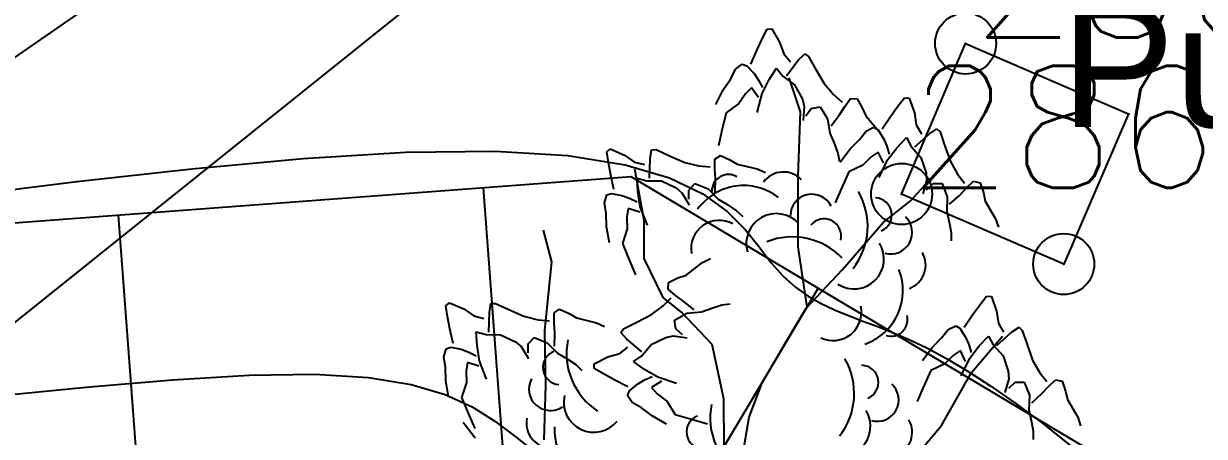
# Model space of a CAD drawing. Header units: millimetres. Extents: x 524954 to 526204, y 9523489 to 9524010.
# Drawn here: x 525925.24 to 525934.92, y 9523711.11 to 9523714.49 of the extents above; entities that cross this region are included whole.
import ezdxf

# ---------------------------------------------------------------- set-up
doc = ezdxf.new("R2010")
doc.units = ezdxf.units.MM
doc.header["$PDMODE"] = 32
doc.header["$PDSIZE"] = 0.5
doc.linetypes.add('ACAD_ISO12W100', pattern=[21, 12, -3, 0, -3, 0, -3])
doc.linetypes.add('CACHE2', pattern=[4.7625, 3.175, -1.5875])
for name, color, linetype in [('Arbre', 34, 'ACAD_ISO12W100'), ('Bati', 6, 'Continuous'), ('CN_02_00', 4, 'Continuous'), ('CN_05_00', 6, 'Continuous'), ('Haut_Talus', 30, 'Continuous'), ('PLUME_5', 6, 'Continuous'), ('PLUME_6', 2, 'Continuous'), ('Talus', 2, 'Continuous'), ('TopoAlt', 3, 'Continuous'), ('TOPOJIS', 7, 'Continuous'), ('Toponomie', 7, 'CACHE2')]:
    doc.layers.add(name, color=color, linetype=linetype)
doc.styles.add('Simplex 1.0', font='Simplex.shx', dxfattribs={"width": 0.99, "height": 1})
doc.styles.get("Standard").update_dxf_attribs({"font": 'arial.ttf'})

# ---------------------------------------------------------------- blocks, each defined once
blk = doc.blocks.new('TCPOINT M')
at = {"color": 0}
blk.add_point((0, 0), dxfattribs=at)
at = {"layer": 'TopoAlt', "style": 'Simplex 1.0', "width": 0.99}
blk.add_attdef('ALT', (0.15, 0.15), '', height=1, dxfattribs=at)
blk = doc.blocks.new('v088')
at = {"color": 3, "linetype": 'Continuous'}
for p, q in [((-0.0239, 12.3184), (0.0161, 12.3965)), ((0.0161, 12.3965), (0.0546, 12.3999)), ((0.0546, 12.3999), (0.1184, 12.2906)), ((-0.0686, 12.2238), (-0.0239, 12.3184)), ((-0.1179, 12.1126), (-0.0686, 12.2238)), ((0.1184, 12.2906), (0.1522, 12.1952)), ((0.1522, 12.1952), (0.2074, 12.1313)), ((0.2717, 12.1435), (0.3242, 12.1966)), ((0.3242, 12.1966), (0.3557, 12.1751)), ((-0.2428, 12.0693), (-0.1881, 12.111)), ((-0.1881, 12.111), (-0.1505, 12.0986)), ((-0.1505, 12.0986), (-0.0915, 12.0354)), ((0.1746, 12.0155), (0.2717, 12.1435)), ((0.3557, 12.1751), (0.415, 12.0689)), ((-0.2828, 11.9912), (-0.2428, 12.0693)), ((-0.0915, 12.0354), (-0.0536, 11.98)), ((0.0317, 11.9844), (0.0922, 12.0781)), ((0.0922, 12.0781), (0.1437, 12.0135)), ((0.1437, 12.0135), (0.2395, 11.9416)), ((0.415, 12.0689), (0.4841, 11.9528)), ((-0.344, 11.9013), (-0.2828, 11.9912)), ((-0.1123, 11.9179), (-0.1618, 11.8694)), ((-0.0542, 11.8389), (-0.1123, 11.9179)), ((-0.0536, 11.98), (-0.0225, 11.9193)), ((-0.0252, 11.8718), (0.0317, 11.9844)), ((0.2395, 11.9416), (0.3048, 11.8248)), ((0.4841, 11.9528), (0.5601, 11.8616)), ((-0.4033, 11.7804), (-0.344, 11.9013)), ((-0.1618, 11.8694), (-0.2169, 11.7884)), ((-0.066, 11.7153), (-0.0252, 11.8718)), ((0.3048, 11.8248), (0.32, 11.7651)), ((0.5601, 11.8616), (0.6304, 11.8005)), ((0.6527, 11.7656), (0.6994, 11.8293)), ((0.6994, 11.8293), (0.7544, 11.828)), ((0.7544, 11.828), (0.796, 11.7537)), ((1.0886, 11.7676), (1.1424, 11.8368)), ((1.1424, 11.8368), (1.1809, 11.833)), ((1.1809, 11.833), (1.2232, 11.7138)), ((-0.3202, 11.714), (-0.3572, 11.5582)), ((-0.2169, 11.7884), (-0.3202, 11.714)), ((0.32, 11.7651), (0.3106, 11.6498)), ((0.3344, 11.6895), (0.378, 11.7487)), ((0.378, 11.7487), (0.4498, 11.7623)), ((0.4498, 11.7623), (0.5114, 11.6644)), ((0.6075, 11.6944), (0.6527, 11.7656)), ((0.796, 11.7537), (0.824, 11.6885)), ((1.027, 11.683), (1.0886, 11.7676)), ((1.2232, 11.7138), (1.2386, 11.6137)), ((0.5114, 11.6644), (0.5299, 11.5465)), ((0.5418, 11.6075), (0.6075, 11.6944)), ((0.824, 11.6885), (0.9344, 11.5607)), ((0.9578, 11.583), (1.027, 11.683)), ((-0.3572, 11.5582), (-0.3824, 11.4437)), ((0.5299, 11.5465), (0.5653, 11.4632)), ((0.7732, 11.4945), (0.827, 11.5637)), ((0.827, 11.5637), (0.8886, 11.5945)), ((0.8886, 11.5945), (0.9232, 11.5753)), ((0.9232, 11.5753), (0.9693, 11.5022)), ((0.9344, 11.5607), (0.97, 11.497)), ((1.2271, 11.433), (1.3463, 11.5407)), ((1.2386, 11.6137), (1.2809, 11.5407)), ((1.3463, 11.5407), (1.4079, 11.583)), ((1.4079, 11.583), (1.4348, 11.556)), ((1.4348, 11.556), (1.4733, 11.4406)), ((0.5653, 11.4632), (0.5962, 11.3829)), ((0.6962, 11.4176), (0.7732, 11.4945)), ((0.9693, 11.5022), (0.9963, 11.4406)), ((0.9963, 11.4406), (1.0155, 11.3753)), ((1.004, 11.3291), (1.0809, 11.4291)), ((1.0809, 11.4291), (1.1578, 11.5099)), ((1.1578, 11.5099), (1.1963, 11.4368)), ((1.1963, 11.4368), (1.2771, 11.3483)), ((1.4733, 11.4406), (1.5194, 11.3137)), ((-1.2987, 11.3921), (-1.2695, 11.4174)), ((-1.2853, 11.3054), (-1.2987, 11.3921)), ((-1.2695, 11.4174), (-1.1537, 11.3664)), ((-1.1537, 11.3664), (-1.0704, 11.3089)), ((-0.9469, 11.1764), (-0.9434, 11.3371)), ((-0.9434, 11.3371), (-0.9319, 11.4109)), ((-0.9319, 11.4109), (-0.8938, 11.412)), ((-0.8938, 11.412), (-0.7835, 11.3608)), ((-0.7835, 11.3608), (-0.6595, 11.3072)), ((-0.4131, 11.2545), (-0.4126, 11.3334)), ((-0.4126, 11.3334), (-0.3673, 11.3647)), ((-0.3673, 11.3647), (-0.2901, 11.3288)), ((-0.2901, 11.3288), (-0.2291, 11.2925)), ((0.5962, 11.3829), (0.6091, 11.3149)), ((0.6155, 11.3099), (0.6962, 11.4176)), ((0.8693, 11.3522), (0.8001, 11.2829)), ((0.927, 11.3906), (0.8693, 11.3522)), ((0.9693, 11.3022), (0.927, 11.3906)), ((0.9347, 11.1829), (1.004, 11.3291)), ((1.2771, 11.3483), (1.3194, 11.2214)), ((-1.266, 11.2026), (-1.2853, 11.3054)), ((-1.0704, 11.3089), (-0.9882, 11.2895)), ((-0.6595, 11.3072), (-0.5444, 11.2779)), ((-0.5444, 11.2779), (-0.4516, 11.2697)), ((-0.4079, 11.1703), (-0.4131, 11.2545)), ((-0.2291, 11.2925), (-0.0648, 11.2537)), ((-0.0648, 11.2537), (0.0014, 11.223)), ((0.6847, 11.2291), (0.6193, 11.0829)), ((0.8001, 11.2829), (0.6847, 11.2291)), ((1.5194, 11.3137), (1.5771, 11.2099)), ((-1.2408, 11.0836), (-1.266, 11.2026)), ((-1.0503, 11.1789), (-0.9708, 11.1567)), ((-1.0444, 11.0675), (-1.0503, 11.1789)), ((-0.9708, 11.1567), (-0.851, 11.1547)), ((-0.851, 11.1547), (-0.7296, 11.0984)), ((-0.6257, 11.0796), (-0.5755, 11.1328)), ((-0.5755, 11.1328), (-0.4682, 11.0896)), ((-0.4102, 11.0614), (-0.4079, 11.1703)), ((1.3232, 11.1598), (1.2925, 11.0483)), ((1.3194, 11.2214), (1.3232, 11.1598)), ((1.3232, 11.0829), (1.3771, 11.1329)), ((1.3771, 11.1329), (1.4502, 11.1329)), ((1.4502, 11.1329), (1.4925, 11.0252)), ((1.5771, 11.2099), (1.6348, 11.1368)), ((1.6502, 11.0983), (1.7079, 11.1522)), ((1.7079, 11.1522), (1.7617, 11.1406)), ((1.7617, 11.1406), (1.7887, 11.0598)), ((-1.3166, 10.9752), (-1.2967, 11.0411)), ((-1.2967, 11.0411), (-1.2589, 11.0531)), ((-1.2589, 11.0531), (-1.1741, 11.0365)), ((-1.1741, 11.0365), (-1.1109, 11.0139)), ((-1.0245, 10.9429), (-1.0444, 11.0675)), ((-0.7296, 11.0984), (-0.6822, 11.0589)), ((-0.6822, 11.0589), (-0.6222, 10.96)), ((-0.6263, 11.0061), (-0.6257, 11.0796)), ((-0.4682, 11.0896), (-0.3841, 11.005)), ((0.6193, 11.0829), (0.5731, 10.9752)), ((1.5117, 10.9637), (1.5925, 11.0368)), ((1.5925, 11.0368), (1.6502, 11.0983)), ((1.7887, 11.0598), (1.8041, 10.9906)), ((-1.3032, 10.8885), (-1.3166, 10.9752)), ((-1.1109, 11.0139), (-1.0501, 10.983)), ((-0.9657, 10.7922), (-1.0245, 10.9429)), ((-0.3841, 11.005), (-0.3065, 10.9583)), ((-0.3065, 10.9583), (-0.2344, 10.9114)), ((1.4925, 11.0252), (1.4886, 10.906)), ((1.8041, 10.9906), (1.8887, 10.8444)), ((-1.3, 10.7798), (-1.3032, 10.8885)), ((-1.122, 10.9292), (-1.1336, 10.8608)), ((-1.1336, 10.8608), (-1.1308, 10.7629)), ((-1.0286, 10.8992), (-1.122, 10.9292)), ((-0.2344, 10.9114), (-0.1841, 10.8638)), ((1.4886, 10.906), (1.5079, 10.8175)), ((1.8887, 10.8444), (1.9118, 10.7752)), ((-1.2771, 10.6471), (-1.3, 10.7798)), ((-1.1308, 10.7629), (-1.1708, 10.642)), ((1.5079, 10.8175), (1.5233, 10.7329)), ((1.5233, 10.7329), (1.5233, 10.6636)), ((-1.1708, 10.642), (-1.1094, 10.4942)), ((-1.1094, 10.4942), (-1.0628, 10.3867)), ((-0.648, 10.3846), (-0.514, 10.4875)), ((-0.514, 10.4875), (-0.4484, 10.5194)), ((-0.7912, 10.3231), (-0.7146, 10.3603)), ((-0.7146, 10.3603), (-0.648, 10.3846)), ((-0.7957, 10.2682), (-0.7912, 10.3231)), ((-0.7348, 10.218), (-0.7957, 10.2682)), ((-0.8359, 10.1311), (-0.7709, 10.1978)), ((-0.6662, 10.1688), (-0.7348, 10.218)), ((-0.5833, 10.0982), (-0.6662, 10.1688)), ((1.7617, 10.1424), (1.8156, 10.2117)), ((1.8156, 10.2117), (1.8541, 10.2078)), ((1.8541, 10.2078), (1.8964, 10.0886)), ((-2.6162, 10.1323), (-2.587, 10.1577)), ((-2.6028, 10.0456), (-2.6162, 10.1323)), ((-2.587, 10.1577), (-2.4712, 10.1066)), ((-2.4712, 10.1066), (-2.3879, 10.0492)), ((-2.2643, 9.9167), (-2.2608, 10.0773)), ((-2.2608, 10.0773), (-2.2494, 10.1511)), ((-2.2494, 10.1511), (-2.2113, 10.1522)), ((-2.2113, 10.1522), (-2.101, 10.101)), ((-2.101, 10.101), (-1.977, 10.0475)), ((-1.7305, 9.9947), (-1.7301, 10.0737)), ((-1.7301, 10.0737), (-1.6848, 10.1049)), ((-1.6848, 10.1049), (-1.6075, 10.069)), ((-1.6075, 10.069), (-1.5466, 10.0327)), ((-0.9313, 10.0604), (-0.8359, 10.1311)), ((-0.7431, 10.0152), (-0.6418, 10.0712)), ((-0.6418, 10.0712), (-0.5231, 10.0829)), ((-0.5231, 10.0829), (-0.4378, 10.1134)), ((-0.4378, 10.1134), (-0.3559, 10.1397)), ((-0.3559, 10.1397), (-0.2873, 10.1487)), ((1.7002, 10.0578), (1.7617, 10.1424)), ((1.8964, 10.0886), (1.9118, 9.9886)), ((-2.5835, 9.9428), (-2.6028, 10.0456)), ((-2.3879, 10.0492), (-2.3057, 10.0298)), ((-1.977, 10.0475), (-1.8618, 10.0181)), ((-1.8618, 10.0181), (-1.7691, 10.0099)), ((-1.7254, 9.9105), (-1.7305, 9.9947)), ((-1.5466, 10.0327), (-1.3822, 9.9939)), ((-1.3822, 9.9939), (-1.316, 9.9632)), ((-1.1606, 9.945), (-1.0512, 9.9981)), ((-1.0512, 9.9981), (-0.9313, 10.0604)), ((-0.7336, 9.9427), (-0.7431, 10.0152)), ((1.5002, 9.9386), (1.5617, 9.9693)), ((1.5617, 9.9693), (1.5963, 9.9501)), ((1.631, 9.9578), (1.7002, 10.0578)), ((1.9118, 9.9886), (1.9541, 9.9155)), ((-2.5582, 9.8238), (-2.5835, 9.9428)), ((-2.3678, 9.9191), (-2.2883, 9.8969)), ((-2.3619, 9.8077), (-2.3678, 9.9191)), ((-2.2883, 9.8969), (-2.1685, 9.895)), ((-2.1685, 9.895), (-2.0471, 9.8386)), ((-1.9432, 9.8199), (-1.893, 9.873)), ((-1.893, 9.873), (-1.7856, 9.8299)), ((-1.7277, 9.8016), (-1.7254, 9.9105)), ((-1.1838, 9.9148), (-1.1606, 9.945)), ((-1.1339, 9.8592), (-1.1838, 9.9148)), ((-0.9342, 9.8156), (-0.8138, 9.874)), ((-0.8138, 9.874), (-0.7533, 9.8858)), ((-0.7533, 9.8858), (-0.6387, 9.8698)), ((-0.677, 9.8958), (-0.7336, 9.9427)), ((1.4463, 9.8693), (1.5002, 9.9386)), ((1.5963, 9.9501), (1.6425, 9.877)), ((1.6425, 9.877), (1.6694, 9.8155)), ((1.7541, 9.8039), (1.831, 9.8847)), ((1.831, 9.8847), (1.8695, 9.8116)), ((1.9002, 9.8078), (2.0195, 9.9155)), ((2.0195, 9.9155), (2.081, 9.9578)), ((2.081, 9.9578), (2.1079, 9.9309)), ((2.1079, 9.9309), (2.1464, 9.8155)), ((-2.634, 9.7155), (-2.6142, 9.7814)), ((-2.6142, 9.7814), (-2.5764, 9.7933)), ((-2.5764, 9.7933), (-2.4916, 9.7768)), ((-2.4916, 9.7768), (-2.4283, 9.7541)), ((-2.3419, 9.6831), (-2.3619, 9.8077)), ((-2.0471, 9.8386), (-1.9997, 9.7992)), ((-1.9997, 9.7992), (-1.9397, 9.7002)), ((-1.9438, 9.7464), (-1.9432, 9.8199)), ((-1.7856, 9.8299), (-1.7015, 9.7452)), ((-1.1923, 9.7429), (-1.1254, 9.7944)), ((-1.0116, 9.755), (-1.1339, 9.8592)), ((-1.0114, 9.724), (-0.9342, 9.8156)), ((1.2886, 9.6847), (1.3694, 9.7924)), ((1.3694, 9.7924), (1.4463, 9.8693)), ((1.6694, 9.8155), (1.6887, 9.7501)), ((1.6771, 9.7039), (1.7541, 9.8039)), ((1.8695, 9.8116), (1.9502, 9.7232)), ((2.1464, 9.8155), (2.1926, 9.6885)), ((-2.6206, 9.6288), (-2.634, 9.7155)), ((-2.4283, 9.7541), (-2.3676, 9.7232)), ((-2.2831, 9.5325), (-2.3419, 9.6831)), ((-1.7015, 9.7452), (-1.624, 9.6985)), ((-1.624, 9.6985), (-1.5519, 9.6516)), ((-1.4022, 9.6572), (-1.2895, 9.7147)), ((-1.2895, 9.7147), (-1.1923, 9.7429)), ((-1.0789, 9.6763), (-1.0114, 9.724)), ((1.5425, 9.727), (1.4733, 9.6578)), ((1.6002, 9.7655), (1.5425, 9.727)), ((1.6425, 9.677), (1.6002, 9.7655)), ((1.6079, 9.5578), (1.6771, 9.7039)), ((1.9502, 9.7232), (1.9925, 9.5962)), ((2.1926, 9.6885), (2.2503, 9.5847)), ((-2.6175, 9.52), (-2.6206, 9.6288)), ((-2.4395, 9.6694), (-2.4511, 9.6011)), ((-2.4511, 9.6011), (-2.4483, 9.5032)), ((-2.3461, 9.6395), (-2.4395, 9.6694)), ((-1.5519, 9.6516), (-1.5015, 9.6041)), ((-1.401, 9.6186), (-1.4022, 9.6572)), ((-1.3254, 9.5742), (-1.401, 9.6186)), ((-0.9888, 9.6106), (-1.0789, 9.6763)), ((-0.8796, 9.5473), (-0.9888, 9.6106)), ((1.3579, 9.6039), (1.2925, 9.4577)), ((1.4733, 9.6578), (1.3579, 9.6039)), ((1.9925, 9.5962), (1.9964, 9.5347)), ((2.2503, 9.5847), (2.308, 9.5116)), ((-2.5946, 9.3874), (-2.6175, 9.52)), ((-2.4483, 9.5032), (-2.4883, 9.3823)), ((-1.2335, 9.5242), (-1.3254, 9.5742)), ((-1.1253, 9.4685), (-1.2335, 9.5242)), ((-1.1132, 9.4352), (-1.0467, 9.4905)), ((-1.0467, 9.4905), (-0.9892, 9.5252)), ((-0.9892, 9.5252), (-0.9269, 9.5527)), ((-0.8484, 9.5165), (-0.9306, 9.463)), ((-0.7257, 9.4976), (-0.8796, 9.5473)), ((1.9964, 9.5347), (1.9656, 9.4231)), ((1.9964, 9.4577), (2.0502, 9.5077)), ((2.0502, 9.5077), (2.1233, 9.5077)), ((2.1233, 9.5077), (2.1656, 9.4)), ((2.3233, 9.4731), (2.381, 9.527)), ((2.381, 9.527), (2.4349, 9.5154)), ((2.4349, 9.5154), (2.4618, 9.4347)), ((-1.1278, 9.3984), (-1.1132, 9.4352)), ((-1.0892, 9.3413), (-1.1278, 9.3984)), ((-0.9306, 9.463), (-0.885, 9.4108)), ((-0.885, 9.4108), (-0.8073, 9.3511)), ((1.2925, 9.4577), (1.2463, 9.35)), ((2.1656, 9.4), (2.1618, 9.2808)), ((2.1849, 9.3385), (2.2657, 9.4116)), ((2.2657, 9.4116), (2.3233, 9.4731)), ((2.4618, 9.4347), (2.4772, 9.3654)), ((-2.4883, 9.3823), (-2.4269, 9.2344)), ((-1.0136, 9.2969), (-1.0892, 9.3413)), ((-0.9273, 9.2307), (-1.0136, 9.2969)), ((-0.8073, 9.3511), (-0.7389, 9.2437)), ((2.4772, 9.3654), (2.5618, 9.2193)), ((-2.4269, 9.2344), (-2.3802, 9.1269)), ((-0.81, 9.1646), (-0.9273, 9.2307)), ((-0.7389, 9.2437), (-0.5855, 9.1979)), ((-0.5855, 9.1979), (-0.4727, 9.1661)), ((2.1618, 9.2808), (2.181, 9.1923)), ((2.5618, 9.2193), (2.5849, 9.15)), ((2.181, 9.1923), (2.1964, 9.1077)), ((2.1964, 9.1077), (2.1964, 9.0385))]:
    blk.add_line(p, q, dxfattribs=at)
at = {"linetype": 'Continuous'}
for p, q in [((0.2897, 11.7219), (0.1969, 11.9998)), ((0.2697, 11.1929), (0.2897, 11.7219)), ((-0.9914, 10.8307), (-1.0686, 11.252)), ((1.1882, 10.9882), (1.4374, 11.2608)), ((0.2693, 10.6145), (0.2697, 11.1929)), ((0.9679, 10.8157), (1.1882, 10.9882)), ((-1.7492, 10.4915), (-1.8168, 10.7513)), ((-0.9911, 10.5198), (-0.9914, 10.8307)), ((0.6339, 10.4293), (0.9679, 10.8157)), ((0.3448, 10.1217), (0.2693, 10.6145)), ((-1.8059, 9.9306), (-1.7492, 10.4915)), ((-0.8352, 10.1996), (-0.9911, 10.5198)), ((0.3358, 10.1122), (0.6339, 10.4293)), ((-0.6834, 10.0784), (-0.8352, 10.1996)), ((-0.4354, 9.8162), (-0.6834, 10.0784)), ((0.1676, 9.8288), (0.3358, 10.1122)), ((-1.7966, 9.483), (-1.8059, 9.9306)), ((1.6901, 9.587), (1.945, 9.8846)), ((-0.339, 9.3704), (-0.4354, 9.8162)), ((-0.0246, 9.5014), (0.1676, 9.8288)), ((1.4442, 9.1527), (1.6901, 9.587)), ((-0.1306, 9.2193), (-0.0246, 9.5014)), ((-1.8121, 9.0349), (-1.7966, 9.483)), ((-0.337, 8.9787), (-0.339, 9.3704)), ((-0.1861, 8.901), (-0.1306, 9.2193)), ((-2.3783, 9.048), (-2.4742, 9.1766)), ((1.08, 8.7222), (1.4442, 9.1527))]:
    blk.add_line(p, q, dxfattribs=at)
at = {"color": 3, "linetype": 'Continuous'}
for centre, major_axis, start_param, end_param in [((0.1501, 11.0237), (0.1445, 0.1445), 6.263619, 7.998733), ((-0.1756, 10.6509), (0.3298, 0.3298), 0.12682, 1.733702), ((-0.3005, 11.0717), (0.0964, 0.0964), 0.254619, 2.377018), ((0.3829, 10.8698), (-0.1246, 0.1246), 4.396235, 7.060094), ((0.2754, 10.7857), (0.3995, 0.3995), 4.836335, 6.022049), ((0.8987, 10.8757), (0.099, 0.099), 4.31771, 7.031286), ((-0.3757, 10.5998), (0.1641, 0.1641), 0.282297, 2.520721), ((0.0911, 10.6412), (0.1741, 0.1741), 6.236163, 8.918901), ((0.4834, 10.7051), (-0.099, 0.099), 3.680741, 6.394318), ((1.0287, 10.7332), (-0.1246, 0.1246), 2.081137, 4.744996), ((0.2226, 10.1318), (-0.3995, 0.3995), 4.689978, 5.875693), ((0.7276, 10.5169), (-0.1741, 0.1741), 1.793126, 4.475865), ((1.1114, 10.4666), (-0.1445, 0.1445), 2.713295, 4.448408), ((0.6623, 10.2582), (-0.3298, 0.3298), 2.69514, 4.302022), ((0.5573, 10.0804), (0.1641, 0.1641), 3.478918, 5.717341), ((1.0314, 10.0206), (0.0964, 0.0964), 3.62262, 5.745019), ((-1.0632, 9.7428), (0.3995, 0.3995), 2.158504, 3.344219), ((-1.6825, 9.6282), (-0.099, 0.099), -0.421529, 2.292047), ((0.1648, 9.4153), (0.3995, 0.3995), 4.836335, 6.022049), ((0.7881, 9.5054), (-0.099, 0.099), 2.746913, 5.46049), ((-1.7599, 9.4514), (-0.1246, 0.1246), 0.293965, 2.957824), ((0.9181, 9.3628), (0.1246, 0.1246), 3.651933, 6.315792), ((-1.4053, 9.3432), (0.1741, 0.1741), 2.133893, 4.816631), ((0.1148, 9.2139), (-0.3995, 0.3995), 0.587708, 1.773422), ((-1.7527, 9.1724), (-0.1445, 0.1445), 0.590553, 2.325666), ((-0.5045, 9.0993), (0.099, 0.099), 1.149268, 3.862844), ((0.617, 9.1466), (-0.1741, 0.1741), 1.793126, 4.475865), ((1.0008, 9.0963), (-0.1445, 0.1445), 2.713295, 4.448408), ((-1.2605, 9.1191), (0.3298, 0.3298), 2.307735, 3.914618)]:
    blk.add_ellipse(centre, major_axis=major_axis, ratio=1, start_param=start_param, end_param=end_param, dxfattribs=at)

msp = doc.modelspace()

# ---------------------------------------------------------------- linework, layer by layer
at = {"layer": 'Bati', "flags": 128}
msp.add_lwpolyline([(525933.7634, 9523712.5224), (525932.4345, 9523713.096), (525932.9589, 9523714.3286), (525934.2983, 9523713.7505), (525934.2942, 9523713.7522)], close=True, dxfattribs=at)
at = {"layer": 'CN_02_00', "elevation": 286, "flags": 128}
msp.add_lwpolyline([(525924.7344, 9523713.0808), (525925.6737, 9523713.1986), (525926.6175, 9523713.3034), (525927.5283, 9523713.386), (525928.3688, 9523713.4373), (525929.1016, 9523713.4481), (525929.6987, 9523713.4123), (525930.1691, 9523713.336), (525930.5313, 9523713.2281), (525930.8038, 9523713.0977), (525931.005, 9523712.954), (525931.1534, 9523712.8059), (525931.2675, 9523712.6624), (525931.3657, 9523712.5328), (525931.4634, 9523712.4238), (525931.564, 9523712.3342), (525931.6676, 9523712.2605), (525931.7745, 9523712.1993), (525931.885, 9523712.1471), (525931.9993, 9523712.1005), (525932.1176, 9523712.0561), (525932.2403, 9523712.0104), (525932.3678, 9523711.96), (525932.5023, 9523711.9018), (525932.6462, 9523711.8327), (525932.8019, 9523711.7496), (525932.9718, 9523711.6494), (525933.1583, 9523711.5291), (525933.3638, 9523711.3856), (525933.5909, 9523711.2157), (525933.8401, 9523711.0182)], dxfattribs=at)
at = {"layer": 'CN_05_00', "elevation": 285, "flags": 128}
msp.add_lwpolyline([(525925.0544, 9523711.445), (525925.7772, 9523711.5172), (525926.4618, 9523711.5755), (525927.0853, 9523711.6123), (525927.6251, 9523711.6201), (525928.0647, 9523711.5936), (525928.4149, 9523711.5363), (525928.6926, 9523711.4539), (525928.9151, 9523711.3521), (525929.0996, 9523711.2366), (525929.2631, 9523711.1131), (525929.423, 9523710.9873)], dxfattribs=at)
at = {"layer": 'Haut_Talus', "flags": 128}
msp.add_lwpolyline([(525967.0779, 9523715.3934), (525957.1922, 9523708.2532), (525951.5074, 9523706.5584), (525940.0856, 9523708.2342), (525936.5106, 9523709.4892), (525930.2165, 9523713.2371), (525920.6498, 9523712.5186), (525913.7171, 9523714.7465), (525902.9832, 9523716.877), (525892.0351, 9523719.5533), (525886.2049, 9523722.8157), (525884.4581, 9523724.1496), (525882.759, 9523726.1852), (525872.1538, 9523732.0709)], dxfattribs=at)
at = {"layer": 'PLUME_5'}
msp.add_lwpolyline([(525955.77, 9523736.7168), (525948.228, 9523730.1503), (525940.6497, 9523724.0825), (525940.6497, 9523724.0825), (525932.5726, 9523717.9783), (525924.9942, 9523711.9105), (525916.8444, 9523706.8037), (525916.8808, 9523706.305), (525908.7309, 9523701.1982), (525900.1188, 9523695.5562), (525891.969, 9523690.4494), (525891.969, 9523690.4494), (525883.284, 9523685.8048), (525874.6355, 9523680.6616)], dxfattribs=at)
at = {"layer": 'PLUME_6'}
msp.add_lwpolyline([(525954.6999, 9523737.6414), (525947.1215, 9523731.5736), (525939.5431, 9523725.5058), (525939.5795, 9523725.0071), (525932.0011, 9523718.9393), (525923.8877, 9523713.3338), (525916.2729, 9523707.7646), (525915.7742, 9523707.7282), (525907.6608, 9523702.1227), (525899.5109, 9523697.0159), (525891.3611, 9523691.909), (525891.3611, 9523691.909), (525882.7126, 9523686.7658), (525874.0276, 9523682.1212)], dxfattribs=at)
at = {"layer": 'Talus'}
for p, q in [((525929.0051, 9523713.1461), (525929.3674, 9523708.322)), ((525926.0135, 9523712.9215), (525926.3879, 9523707.9355)), ((525931.7503, 9523712.3238), (525929.3674, 9523708.322))]:
    msp.add_line(p, q, dxfattribs=at)

# ---------------------------------------------------------------- block references
at = {"layer": 'Arbre'}
msp.add_blockref('v088', (525931.316, 9523702.048), dxfattribs=at)
at = {"layer": 'TOPOJIS'}
ref = msp.add_blockref('TCPOINT M', (525932.9589, 9523714.3286, 286.53), dxfattribs=at)
ref.add_attrib('ALT', '286.53', (525933.0089, 9523714.3786, 286.53), dxfattribs={"layer": 'TopoAlt', "height": 1, "style": 'Simplex 1.0', "width": 0.99})
ref = msp.add_blockref('TCPOINT M', (525932.4345, 9523713.096, 286.53), dxfattribs=at)
ref.add_attrib('ALT', '286.53', (525932.4845, 9523713.146, 286.53), dxfattribs={"layer": 'TopoAlt', "height": 1, "style": 'Simplex 1.0', "width": 0.99})
msp.add_blockref('TCPOINT M', (525933.7634, 9523712.5224, 286.55), dxfattribs=at)

# ---------------------------------------------------------------- texts
at = {"layer": 'Toponomie', "insert": (525913.603, 9523714.6437), "char_height": 1, "width": 42.682977, "attachment_point": 1}
msp.add_mtext('\\pxqc;Puit', dxfattribs=at)

doc.saveas('drawing.dxf')
